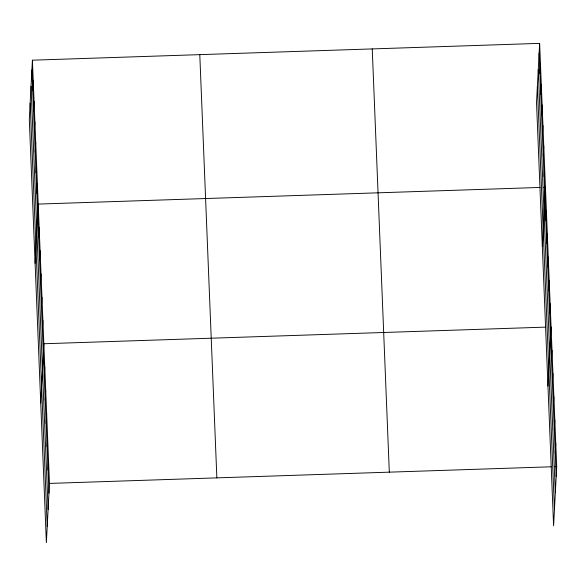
<?xml version="1.0" encoding="UTF-8"?>
<svg xmlns="http://www.w3.org/2000/svg" width="586" height="586" viewBox="0 0 586 586"><rect width="100%" height="100%" fill="white"/><g stroke="black" fill="none" stroke-linecap="round" stroke-linejoin="round"><path stroke-width="0.88" d="M32.406 60.19L29.3 119.39L46.367 542.629L49.473 483.421L32.406 60.19L539.633 43.371L556.7 466.61L553.594 525.81L536.527 102.579L539.633 43.371M32.721 90.552L33.234 80.743M33.548 111.113L34.061 101.305M34.376 131.667L34.889 121.859M35.204 152.221L35.717 142.413M36.032 172.782L36.552 162.974M36.867 193.336L37.379 183.528M35.101 263.29L38.207 204.089L540.116 187.447M38.632 237.176L39.145 227.368M39.57 260.455L40.082 250.64M40.507 283.727L41.02 273.918M41.445 307.005L41.965 297.197M42.39 330.284L42.903 320.476M40.734 402.956L43.84 343.755L545.756 327.12M44.265 376.842L44.778 367.034M45.203 400.121L45.715 390.313M46.14 423.4L46.66 413.591M47.085 446.678L47.598 436.87M48.023 469.95L48.535 460.142M539.948 73.741L540.46 63.933M540.775 94.295L541.288 84.487M541.603 114.856L542.116 105.048M542.431 135.41L542.944 125.602M543.259 155.971L543.779 146.163M544.094 176.525L544.606 166.717M542.328 246.479L545.434 187.271L543.662 187.33M545.859 220.358L546.372 210.55M546.797 243.637L547.309 233.829M547.734 266.916L548.247 257.108M548.672 290.195L549.192 280.386M549.617 313.473L550.129 303.665M547.961 386.145L551.067 326.944M551.492 360.031L552.005 350.223M552.43 383.303L552.942 373.494M553.367 406.581L553.88 396.773M554.305 429.86L554.825 420.052M555.25 453.139L555.762 443.331M49.473 483.421L551.389 466.786M554.927 466.668L556.7 466.61M539.113 53.179L556.187 476.418M538.263 69.485L555.33 492.716M537.384 86.274L554.451 509.512M372.242 48.924L389.316 472.155M199.789 54.637L216.857 477.876M31.886 69.998L48.96 493.229M31.036 86.296L48.103 509.534M30.157 103.092L47.224 526.323"/></g></svg>
